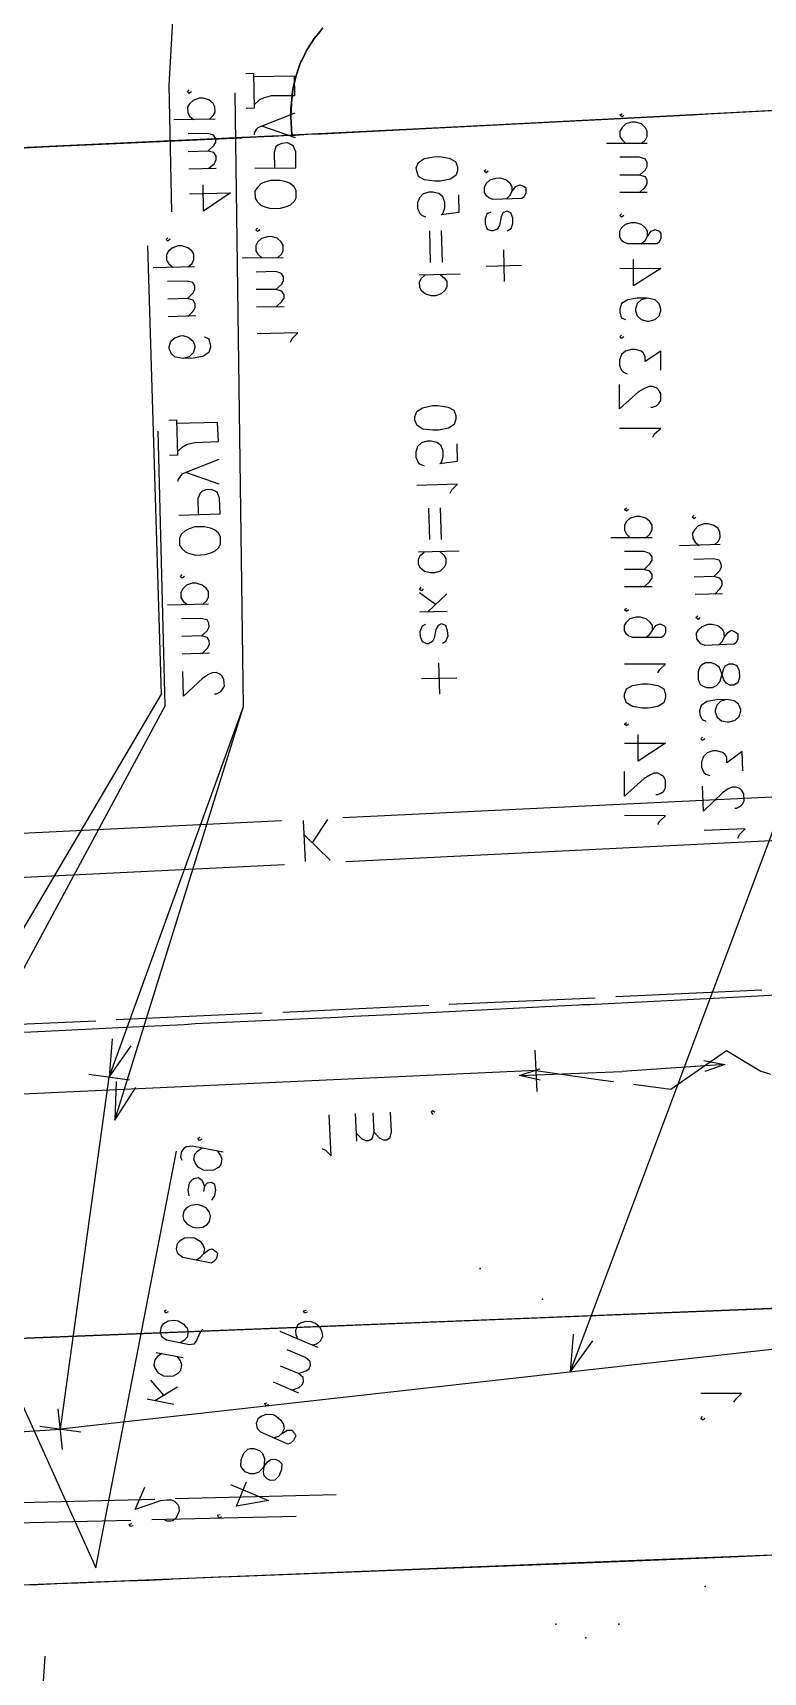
# Model space of a CAD drawing. Header units: metres. Extents: x 131 to 658, y 22 to 173.
# Drawn here: x 449.84 to 468.47, y 86.58 to 128.44 of the extents above; entities that cross this region are included whole.
import ezdxf

# ---------------------------------------------------------------- set-up
doc = ezdxf.new("R2010")
doc.units = ezdxf.units.M
for name, color, linetype in [('ELECTR_CABLE', 7, 'Continuous'), ('ELECTR_CABLE_COMM', 7, 'Continuous'), ('GAS', 7, 'Continuous'), ('GRASS', 7, 'Continuous'), ('OVERHEAD_POWER_LINE', 7, 'Continuous'), ('ROAD', 7, 'Continuous'), ('SEWER', 7, 'Continuous'), ('SIDEWALK_PATH', 7, 'Continuous'), ('TREE', 7, 'Continuous'), ('WATER_PIPELINE', 7, 'Continuous')]:
    doc.layers.add(name, color=color, linetype=linetype)

msp = doc.modelspace()

# ---------------------------------------------------------------- linework, layer by layer
at = {"layer": 'ELECTR_CABLE'}
for points in [[(453.858, 132.414), (453.658, 133.379), (453.658, 133.379), (453.303, 127.099), (453.303, 127.099), (453.369, 123.869)], [(453.88, 126.932), (453.824, 126.888), (453.824, 126.888), (453.78, 126.932), (453.78, 126.932), (453.824, 126.977)], [(454.335, 126.222), (454.435, 126.322), (454.435, 126.322), (454.49, 126.411), (454.49, 126.411), (454.479, 126.544), (454.479, 126.544), (454.435, 126.633), (454.435, 126.633), (454.324, 126.721), (454.324, 126.721), (454.179, 126.766), (454.179, 126.766), (454.08, 126.766), (454.08, 126.766), (453.924, 126.71), (453.924, 126.71), (453.835, 126.621), (453.835, 126.621), (453.78, 126.533), (453.78, 126.533), (453.791, 126.4), (453.791, 126.4), (453.835, 126.311), (453.835, 126.311), (453.935, 126.222)], [(454.49, 126.233), (453.436, 126.211)], [(454.301, 125.412), (454.457, 125.556), (454.457, 125.556), (454.501, 125.645), (454.501, 125.645), (454.501, 125.734), (454.501, 125.734), (454.446, 125.823), (454.446, 125.823), (454.301, 125.867), (454.301, 125.867), (453.802, 125.856)], [(454.313, 124.968), (454.468, 125.101), (454.468, 125.101), (454.512, 125.201), (454.512, 125.201), (454.512, 125.29), (454.512, 125.29), (454.457, 125.379), (454.457, 125.379), (454.301, 125.412), (454.301, 125.412), (453.802, 125.401)], [(454.512, 124.968), (453.813, 124.957)], [(453.835, 124.324), (454.879, 124.347), (454.879, 124.347), (454.191, 123.881), (454.191, 123.881), (454.179, 124.557)], [(453.336, 123.17), (453.281, 123.115), (453.281, 123.115), (453.236, 123.159), (453.236, 123.159), (453.281, 123.204)], [(440.919, 91.323), (440.664, 90.379), (440.664, 90.379), (453.114, 111.552), (453.114, 111.552), (452.77, 122.993)], [(453.802, 122.46), (453.902, 122.549), (453.902, 122.549), (453.946, 122.649), (453.946, 122.649), (453.946, 122.782), (453.946, 122.782), (453.891, 122.871), (453.891, 122.871), (453.791, 122.948), (453.791, 122.948), (453.636, 122.993), (453.636, 122.993), (453.536, 122.993), (453.536, 122.993), (453.392, 122.937), (453.392, 122.937), (453.292, 122.849), (453.292, 122.849), (453.247, 122.76), (453.247, 122.76), (453.247, 122.627), (453.247, 122.627), (453.303, 122.538), (453.303, 122.538), (453.403, 122.449)], [(453.957, 122.46), (452.903, 122.438)], [(453.78, 121.65), (453.924, 121.794), (453.924, 121.794), (453.969, 121.883), (453.969, 121.883), (453.969, 121.972), (453.969, 121.972), (453.913, 122.061), (453.913, 122.061), (453.769, 122.094), (453.769, 122.094), (453.269, 122.083)], [(453.791, 121.195), (453.935, 121.339), (453.935, 121.339), (453.98, 121.428), (453.98, 121.428), (453.98, 121.517), (453.98, 121.517), (453.924, 121.606), (453.924, 121.606), (453.78, 121.65), (453.78, 121.65), (453.281, 121.639)], [(453.991, 121.206), (453.292, 121.184)], [(454.202, 120.674), (454.313, 120.629), (454.313, 120.629), (454.357, 120.496), (454.357, 120.496), (454.368, 120.407), (454.368, 120.407), (454.324, 120.274), (454.324, 120.274), (454.168, 120.174), (454.168, 120.174), (453.924, 120.13), (453.924, 120.13), (453.669, 120.119), (453.669, 120.119), (453.469, 120.152), (453.469, 120.152), (453.369, 120.241), (453.369, 120.241), (453.314, 120.374), (453.314, 120.374), (453.314, 120.418), (453.314, 120.418), (453.358, 120.563), (453.358, 120.563), (453.458, 120.651), (453.458, 120.651), (453.602, 120.696), (453.602, 120.696), (453.658, 120.707), (453.658, 120.707), (453.802, 120.663), (453.802, 120.663), (453.913, 120.574), (453.913, 120.574), (453.969, 120.441), (453.969, 120.441), (453.969, 120.396), (453.969, 120.396), (453.924, 120.263), (453.924, 120.263), (453.824, 120.163), (453.824, 120.163), (453.669, 120.119)], [(462.702, 101.41), (462.646, 102.464)], [(465.154, 101.598), (466.108, 101.465), (466.108, 101.465), (466.586, 101.798), (466.586, 101.798), (467.529, 102.453), (467.529, 102.453), (468.405, 101.931), (468.405, 101.931), (468.55, 101.887), (468.55, 101.887), (468.65, 101.853)], [(462.668, 101.942), (443.671, 101.066)], [(462.668, 101.942), (464.377, 101.698), (464.377, 101.698), (464.644, 101.665)], [(458.085, 100.344), (458.23, 100.2), (458.23, 100.2), (458.318, 100.156), (458.318, 100.156), (458.407, 100.156), (458.407, 100.156), (458.496, 100.211), (458.496, 100.211), (458.54, 100.367), (458.54, 100.367), (458.518, 100.866)], [(458.54, 100.367), (458.674, 100.222), (458.674, 100.222), (458.773, 100.178), (458.773, 100.178), (458.862, 100.178), (458.862, 100.178), (458.951, 100.233), (458.951, 100.233), (458.984, 100.378), (458.984, 100.378), (458.962, 100.877)], [(460.05, 100.821), (460.005, 100.877), (460.005, 100.877), (460.038, 100.921), (460.038, 100.921), (460.094, 100.877)], [(457.209, 99.956), (457.298, 99.912), (457.298, 99.912), (457.442, 99.767), (457.442, 99.767), (457.397, 100.81)], [(458.097, 100.145), (458.063, 100.844)], [(454.146, 100.189), (454.091, 100.156), (454.091, 100.156), (454.046, 100.211), (454.046, 100.211), (454.102, 100.244)], [(448.831, 95.661), (448.209, 96.405), (448.209, 96.405), (451.439, 89.248), (451.439, 89.248), (453.502, 99.889)], [(454.69, 99.856), (453.902, 100.011), (453.902, 100.011), (453.747, 100), (453.747, 100), (453.691, 99.956), (453.691, 99.956), (453.625, 99.878), (453.625, 99.878), (453.602, 99.745), (453.602, 99.745), (453.636, 99.656)], [(454.546, 99.889), (454.579, 99.834), (454.579, 99.834), (454.623, 99.778), (454.623, 99.778), (454.657, 99.679), (454.657, 99.679), (454.634, 99.545), (454.634, 99.545), (454.568, 99.468), (454.568, 99.468), (454.446, 99.401), (454.446, 99.401), (454.29, 99.39), (454.29, 99.39), (454.191, 99.401), (454.191, 99.401), (454.057, 99.479), (454.057, 99.479), (453.98, 99.59), (453.98, 99.59), (453.946, 99.679), (453.946, 99.679), (453.969, 99.812), (453.969, 99.812), (454.035, 99.889), (454.035, 99.889), (454.146, 99.967)], [(454.213, 98.991), (454.179, 99.09), (454.179, 99.09), (454.146, 99.146), (454.146, 99.146), (454.057, 99.201), (454.057, 99.201), (453.946, 99.179), (453.946, 99.179), (453.891, 99.146), (453.891, 99.146), (453.824, 99.068), (453.824, 99.068), (453.791, 98.891), (453.791, 98.891), (453.813, 98.746)], [(454.401, 98.635), (454.479, 98.757), (454.479, 98.757), (454.501, 98.891), (454.501, 98.891), (454.479, 99.035), (454.479, 99.035), (454.39, 99.09), (454.39, 99.09), (454.279, 99.068), (454.279, 99.068), (454.213, 98.991), (454.213, 98.991), (454.191, 98.857)], [(454.346, 98.092), (454.368, 98.225), (454.368, 98.225), (454.346, 98.325), (454.346, 98.325), (454.257, 98.436), (454.257, 98.436), (454.124, 98.502), (454.124, 98.502), (454.024, 98.524), (454.024, 98.524), (453.869, 98.502), (453.869, 98.502), (453.758, 98.436), (453.758, 98.436), (453.691, 98.358), (453.691, 98.358), (453.658, 98.225), (453.658, 98.225), (453.691, 98.125), (453.691, 98.125), (453.769, 98.025), (453.769, 98.025), (453.913, 97.947), (453.913, 97.947), (454.013, 97.925), (454.013, 97.925), (454.168, 97.947), (454.168, 97.947), (454.279, 98.014), (454.279, 98.014), (454.346, 98.092)], [(454.002, 97.104), (454.113, 97.182), (454.113, 97.182), (454.179, 97.259), (454.179, 97.259), (454.313, 97.37), (454.313, 97.37), (454.412, 97.393), (454.412, 97.393), (454.501, 97.326), (454.501, 97.326), (454.546, 97.282), (454.546, 97.282), (454.523, 97.148), (454.523, 97.148), (454.457, 97.071), (454.457, 97.071), (454.39, 97.026), (454.39, 97.026), (453.658, 97.171), (453.658, 97.171), (453.569, 97.237), (453.569, 97.237), (453.525, 97.293), (453.525, 97.293), (453.502, 97.393), (453.502, 97.393), (453.525, 97.526), (453.525, 97.526), (453.591, 97.603), (453.591, 97.603), (453.702, 97.67), (453.702, 97.67), (453.858, 97.681), (453.858, 97.681), (453.957, 97.67), (453.957, 97.67), (454.102, 97.592), (454.102, 97.592), (454.179, 97.481), (454.179, 97.481), (454.213, 97.393), (454.213, 97.393), (454.179, 97.259)], [(454.168, 95.34), (454.102, 95.262), (454.102, 95.262), (454.013, 95.051), (454.013, 95.051), (453.946, 94.962), (453.946, 94.962), (453.835, 94.94), (453.835, 94.94), (453.247, 95.062), (453.247, 95.062), (453.159, 95.118), (453.159, 95.118), (453.114, 95.173), (453.114, 95.173), (453.092, 95.273), (453.092, 95.273), (453.114, 95.406), (453.114, 95.406), (453.181, 95.484), (453.181, 95.484), (453.292, 95.551), (453.292, 95.551), (453.447, 95.573), (453.447, 95.573), (453.547, 95.551), (453.547, 95.551), (453.691, 95.473), (453.691, 95.473), (453.724, 95.417), (453.724, 95.417), (453.769, 95.373), (453.769, 95.373), (453.802, 95.273), (453.802, 95.273), (453.769, 95.14), (453.769, 95.14), (453.702, 95.062), (453.702, 95.062), (453.591, 94.996)], [(453.292, 95.784), (453.225, 95.75), (453.225, 95.75), (453.192, 95.806), (453.192, 95.806), (453.247, 95.839)], [(456.965, 94.929), (457.098, 94.974), (457.098, 94.974), (457.176, 95.04), (457.176, 95.04), (457.231, 95.162), (457.231, 95.162), (457.22, 95.262), (457.22, 95.262), (457.164, 95.384), (457.164, 95.384), (457.042, 95.484), (457.042, 95.484), (456.943, 95.528), (456.943, 95.528), (456.787, 95.539), (456.787, 95.539), (456.665, 95.495), (456.665, 95.495), (456.587, 95.44), (456.587, 95.44), (456.532, 95.306), (456.532, 95.306), (456.543, 95.207), (456.543, 95.207), (456.598, 95.084)], [(456.832, 95.772), (456.765, 95.75), (456.765, 95.75), (456.743, 95.806), (456.743, 95.806), (456.809, 95.828)], [(457.109, 94.874), (456.144, 95.284)], [(453.125, 94.718), (453.014, 94.641), (453.014, 94.641), (452.948, 94.563), (452.948, 94.563), (452.925, 94.43), (452.925, 94.43), (452.959, 94.341), (452.959, 94.341), (452.992, 94.286), (452.992, 94.286), (453.036, 94.23), (453.036, 94.23), (453.17, 94.152), (453.17, 94.152), (453.269, 94.141), (453.269, 94.141), (453.425, 94.152), (453.425, 94.152), (453.547, 94.219), (453.547, 94.219), (453.613, 94.297), (453.613, 94.297), (453.636, 94.43), (453.636, 94.43), (453.602, 94.53), (453.602, 94.53), (453.525, 94.641)], [(453.669, 94.607), (452.981, 94.74)], [(456.61, 94.208), (456.798, 94.274), (456.798, 94.274), (456.887, 94.33), (456.887, 94.33), (456.92, 94.419), (456.92, 94.419), (456.909, 94.519), (456.909, 94.519), (456.787, 94.618), (456.787, 94.618), (456.321, 94.818)], [(456.432, 93.786), (456.632, 93.853), (456.632, 93.853), (456.709, 93.919), (456.709, 93.919), (456.743, 94.008), (456.743, 94.008), (456.732, 94.108), (456.732, 94.108), (456.61, 94.208), (456.61, 94.208), (456.155, 94.396)], [(453.181, 93.653), (452.848, 94.041)], [(453.525, 93.864), (452.948, 93.509)], [(456.621, 93.708), (455.977, 93.986)], [(453.436, 93.42), (452.748, 93.553)], [(455.844, 93.409), (455.777, 93.387), (455.777, 93.387), (455.755, 93.442), (455.755, 93.442), (455.811, 93.464)], [(467.717, 93.475), (467.773, 93.564), (467.773, 93.564), (467.917, 93.697), (467.917, 93.697), (466.874, 93.697)], [(455.977, 92.565), (456.11, 92.61), (456.11, 92.61), (456.188, 92.676), (456.188, 92.676), (456.332, 92.765), (456.332, 92.765), (456.443, 92.765), (456.443, 92.765), (456.51, 92.688), (456.51, 92.688), (456.543, 92.621), (456.543, 92.621), (456.488, 92.499), (456.488, 92.499), (456.41, 92.432), (456.41, 92.432), (456.343, 92.41), (456.343, 92.41), (455.655, 92.71), (455.655, 92.71), (455.578, 92.787), (455.578, 92.787), (455.555, 92.843), (455.555, 92.843), (455.544, 92.943), (455.544, 92.943), (455.589, 93.076), (455.589, 93.076), (455.677, 93.131), (455.677, 93.131), (455.8, 93.176), (455.8, 93.176), (455.955, 93.165), (455.955, 93.165), (456.044, 93.12), (456.044, 93.12), (456.166, 93.02), (456.166, 93.02), (456.232, 92.909), (456.232, 92.909), (456.243, 92.799), (456.243, 92.799), (456.188, 92.676)], [(466.974, 93.065), (466.93, 93.02), (466.93, 93.02), (466.874, 93.065), (466.874, 93.065), (466.918, 93.109)], [(456.11, 91.589), (456.01, 91.489), (456.01, 91.489), (455.899, 91.478), (455.899, 91.478), (455.811, 91.522), (455.811, 91.522), (455.733, 91.6), (455.733, 91.6), (455.722, 91.7), (455.722, 91.7), (455.744, 91.889), (455.744, 91.889), (455.755, 92.033), (455.755, 92.033), (455.7, 92.155), (455.7, 92.155), (455.622, 92.233), (455.622, 92.233), (455.478, 92.288), (455.478, 92.288), (455.378, 92.288), (455.378, 92.288), (455.311, 92.266), (455.311, 92.266), (455.211, 92.166), (455.211, 92.166), (455.145, 92), (455.145, 92), (455.134, 91.855), (455.134, 91.855), (455.167, 91.789), (455.167, 91.789), (455.234, 91.711), (455.234, 91.711), (455.378, 91.656), (455.378, 91.656), (455.489, 91.656), (455.489, 91.656), (455.611, 91.7), (455.611, 91.7), (455.711, 91.8), (455.711, 91.8), (455.822, 91.955), (455.822, 91.955), (455.91, 92.011), (455.91, 92.011), (456.021, 92.022), (456.021, 92.022), (456.11, 91.977), (456.11, 91.977), (456.188, 91.9), (456.188, 91.9), (456.177, 91.755), (456.177, 91.755), (456.11, 91.589)], [(453.203, 90.468), (453.258, 90.446), (453.258, 90.446), (453.358, 90.446), (453.358, 90.446), (453.425, 90.468), (453.425, 90.468), (453.502, 90.535), (453.502, 90.535), (453.58, 90.701), (453.58, 90.701), (453.569, 90.801), (453.569, 90.801), (453.536, 90.868), (453.536, 90.868), (453.458, 90.945), (453.458, 90.945), (453.369, 90.979), (453.369, 90.979), (453.258, 90.979), (453.258, 90.979), (453.092, 90.956), (453.092, 90.956), (452.448, 90.735), (452.448, 90.735), (452.692, 91.312)], [(454.879, 91.378), (455.844, 90.968), (455.844, 90.968), (455.034, 90.823), (455.034, 90.823), (455.289, 91.445)], [(448.853, 90.901), (452.948, 91.001)], [(453.469, 91.023), (457.575, 91.123)], [(448.653, 90.379), (452.337, 90.468)], [(452.87, 90.479), (456.554, 90.568)], [(454.645, 90.546), (454.579, 90.524), (454.579, 90.524), (454.546, 90.59), (454.546, 90.59), (454.612, 90.612)], [(452.393, 90.324), (452.326, 90.302), (452.326, 90.302), (452.293, 90.357), (452.293, 90.357), (452.36, 90.379)]]:
    msp.add_lwpolyline(points, dxfattribs=at)
at = {"layer": 'ELECTR_CABLE_COMM'}
for points in [[(455.267, 127.398), (455.467, 127.409), (455.467, 127.409), (455.478, 126.511), (455.478, 126.511), (455.278, 126.499)], [(455.478, 126.599), (455.622, 126.732), (455.622, 126.732), (455.722, 126.777), (455.722, 126.777), (455.922, 126.832), (455.922, 126.832), (456.521, 126.832), (456.521, 126.832), (456.51, 127.332), (456.51, 127.332), (455.467, 127.309)], [(451.86, 102.752), (451.783, 101.776), (451.783, 101.776), (455.211, 111.241), (455.211, 111.241), (455.001, 126.899)], [(451.96, 101.665), (451.927, 100.677), (451.927, 100.677), (455.211, 111.241), (455.211, 111.241), (455.001, 126.899)], [(456.521, 126.388), (455.677, 126.056), (455.677, 126.056), (455.578, 126.011), (455.578, 126.011), (455.533, 125.967), (455.533, 125.967), (455.478, 125.878), (455.478, 125.878), (455.478, 125.834)], [(456.532, 125.756), (455.677, 126.056)], [(455.5, 124.979), (456.543, 124.99), (456.543, 124.99), (456.543, 125.401), (456.543, 125.401), (456.488, 125.534), (456.488, 125.534), (456.432, 125.578), (456.432, 125.578), (456.332, 125.623), (456.332, 125.623), (456.188, 125.612), (456.188, 125.612), (456.088, 125.567), (456.088, 125.567), (456.033, 125.523), (456.033, 125.523), (455.988, 125.39), (455.988, 125.39), (455.999, 124.99)], [(456.554, 124.225), (456.554, 124.413), (456.554, 124.413), (456.499, 124.502), (456.499, 124.502), (456.399, 124.591), (456.399, 124.591), (456.299, 124.635), (456.299, 124.635), (456.144, 124.668), (456.144, 124.668), (455.899, 124.668), (455.899, 124.668), (455.755, 124.624), (455.755, 124.624), (455.655, 124.58), (455.655, 124.58), (455.555, 124.48), (455.555, 124.48), (455.5, 124.391), (455.5, 124.391), (455.511, 124.213), (455.511, 124.213), (455.555, 124.125), (455.555, 124.125), (455.655, 124.036), (455.655, 124.036), (455.755, 123.992), (455.755, 123.992), (455.91, 123.947), (455.91, 123.947), (456.155, 123.958), (456.155, 123.958), (456.31, 124.003), (456.31, 124.003), (456.41, 124.047), (456.41, 124.047), (456.51, 124.136), (456.51, 124.136), (456.554, 124.225)], [(455.622, 123.403), (455.567, 123.359), (455.567, 123.359), (455.522, 123.403), (455.522, 123.403), (455.567, 123.448)], [(456.077, 122.693), (456.177, 122.782), (456.177, 122.782), (456.221, 122.871), (456.221, 122.871), (456.221, 123.015), (456.221, 123.015), (456.166, 123.104), (456.166, 123.104), (456.066, 123.193), (456.066, 123.193), (455.922, 123.237), (455.922, 123.237), (455.822, 123.226), (455.822, 123.226), (455.666, 123.181), (455.666, 123.181), (455.567, 123.093), (455.567, 123.093), (455.522, 123.004), (455.522, 123.004), (455.522, 122.871), (455.522, 122.871), (455.578, 122.782), (455.578, 122.782), (455.677, 122.693)], [(456.221, 122.693), (455.178, 122.682)], [(456.033, 121.883), (456.188, 122.016), (456.188, 122.016), (456.232, 122.116), (456.232, 122.116), (456.232, 122.205), (456.232, 122.205), (456.177, 122.294), (456.177, 122.294), (456.033, 122.338), (456.033, 122.338), (455.533, 122.327)], [(456.044, 121.439), (456.188, 121.572), (456.188, 121.572), (456.243, 121.661), (456.243, 121.661), (456.243, 121.75), (456.243, 121.75), (456.188, 121.839), (456.188, 121.839), (456.033, 121.883), (456.033, 121.883), (455.533, 121.883)], [(456.243, 121.439), (455.544, 121.428)], [(456.41, 120.54), (456.454, 120.629), (456.454, 120.629), (456.598, 120.773), (456.598, 120.773), (455.555, 120.751)], [(453.303, 118.543), (453.502, 118.554), (453.502, 118.554), (453.525, 117.655), (453.525, 117.655), (453.325, 117.644)], [(453.525, 117.744), (453.669, 117.877), (453.669, 117.877), (453.769, 117.933), (453.769, 117.933), (453.969, 117.977), (453.969, 117.977), (454.568, 117.999), (454.568, 117.999), (454.546, 118.488), (454.546, 118.488), (453.502, 118.465)], [(443.216, 93.253), (443.005, 92.299), (443.005, 92.299), (453.214, 111.252), (453.214, 111.252), (453.036, 118.266)], [(454.579, 117.544), (453.736, 117.211), (453.736, 117.211), (453.636, 117.167), (453.636, 117.167), (453.591, 117.112), (453.591, 117.112), (453.536, 117.023), (453.536, 117.023), (453.536, 116.978)], [(454.59, 116.912), (453.736, 117.211)], [(453.558, 116.124), (454.612, 116.157), (454.612, 116.157), (454.601, 116.557), (454.601, 116.557), (454.546, 116.69), (454.546, 116.69), (454.49, 116.734), (454.49, 116.734), (454.39, 116.779), (454.39, 116.779), (454.246, 116.768), (454.246, 116.768), (454.146, 116.723), (454.146, 116.723), (454.102, 116.679), (454.102, 116.679), (454.046, 116.546), (454.046, 116.546), (454.057, 116.135)], [(463.623, 95.218), (463.545, 94.241), (463.545, 94.241), (469.116, 109.122), (469.116, 109.122), (469.138, 117.112)], [(454.623, 115.392), (454.623, 115.569), (454.623, 115.569), (454.568, 115.658), (454.568, 115.658), (454.468, 115.747), (454.468, 115.747), (454.368, 115.791), (454.368, 115.791), (454.213, 115.824), (454.213, 115.824), (453.969, 115.824), (453.969, 115.824), (453.824, 115.769), (453.824, 115.769), (453.724, 115.724), (453.724, 115.724), (453.625, 115.636), (453.625, 115.636), (453.58, 115.547), (453.58, 115.547), (453.58, 115.358), (453.58, 115.358), (453.636, 115.269), (453.636, 115.269), (453.736, 115.181), (453.736, 115.181), (453.835, 115.147), (453.835, 115.147), (453.991, 115.103), (453.991, 115.103), (454.235, 115.114), (454.235, 115.114), (454.379, 115.159), (454.379, 115.159), (454.479, 115.203), (454.479, 115.203), (454.579, 115.292), (454.579, 115.292), (454.623, 115.392)], [(453.702, 114.559), (453.647, 114.515), (453.647, 114.515), (453.602, 114.548), (453.602, 114.548), (453.647, 114.604)], [(454.168, 113.849), (454.268, 113.938), (454.268, 113.938), (454.313, 114.027), (454.313, 114.027), (454.313, 114.171), (454.313, 114.171), (454.257, 114.26), (454.257, 114.26), (454.157, 114.337), (454.157, 114.337), (454.002, 114.382), (454.002, 114.382), (453.902, 114.382), (453.902, 114.382), (453.758, 114.337), (453.758, 114.337), (453.658, 114.237), (453.658, 114.237), (453.613, 114.149), (453.613, 114.149), (453.613, 114.016), (453.613, 114.016), (453.669, 113.927), (453.669, 113.927), (453.769, 113.838)], [(454.313, 113.849), (453.269, 113.827)], [(454.135, 113.039), (454.279, 113.172), (454.279, 113.172), (454.335, 113.272), (454.335, 113.272), (454.324, 113.361), (454.324, 113.361), (454.279, 113.45), (454.279, 113.45), (454.124, 113.483), (454.124, 113.483), (453.625, 113.472)], [(454.146, 112.584), (454.29, 112.728), (454.29, 112.728), (454.346, 112.817), (454.346, 112.817), (454.335, 112.906), (454.335, 112.906), (454.29, 112.995), (454.29, 112.995), (454.135, 113.039), (454.135, 113.039), (453.636, 113.028)], [(454.346, 112.595), (453.647, 112.573)], [(454.468, 111.563), (454.523, 111.563), (454.523, 111.563), (454.623, 111.608), (454.623, 111.608), (454.668, 111.663), (454.668, 111.663), (454.723, 111.752), (454.723, 111.752), (454.712, 111.929), (454.712, 111.929), (454.657, 112.018), (454.657, 112.018), (454.612, 112.063), (454.612, 112.063), (454.512, 112.107), (454.512, 112.107), (454.412, 112.096), (454.412, 112.096), (454.313, 112.051), (454.313, 112.051), (454.168, 111.963), (454.168, 111.963), (453.68, 111.497), (453.68, 111.497), (453.658, 112.129)], [(464.178, 103.795), (460.46, 103.629)], [(468.428, 103.995), (464.71, 103.829)], [(455.689, 103.407), (451.96, 103.241)], [(459.939, 103.607), (456.21, 103.429)], [(451.439, 103.207), (447.721, 103.041)], [(451.783, 101.776), (452.348, 102.575)], [(450.54, 92.787), (451.783, 101.776)], [(451.261, 101.853), (452.304, 101.709)], [(451.927, 100.677), (452.459, 101.509)], [(476.961, 95.75), (450.54, 92.787)], [(463.545, 94.241), (464.122, 95.04)], [(450.595, 92.266), (450.484, 93.309)], [(436.058, 91.855), (450.54, 92.787)], [(450.018, 92.865), (451.061, 92.721)]]:
    msp.add_lwpolyline(points, dxfattribs=at)
at = {"layer": 'GAS'}
msp.add_lwpolyline([(450.14, 86.995), (450.074, 85.952)], dxfattribs=at)
at = {"layer": 'GRASS'}
for points in [[(471.169, 126.577), (466.663, 126.344), (462.047, 126.1), (461.559, 126.078), (460.726, 126.033), (456.443, 125.823), (456.421, 126.3), (456.421, 126.411), (456.421, 126.499), (456.432, 126.644), (456.454, 126.855), (456.465, 126.999), (456.521, 127.221), (456.554, 127.343), (456.665, 127.676), (456.732, 127.798), (456.82, 127.986), (456.909, 128.131), (457.009, 128.286), (457.12, 128.419), (457.231, 128.563)], [(449.43, 102.919), (450.14, 102.952), (450.662, 102.974), (452.382, 103.063), (453.702, 103.119), (453.98, 103.141), (457.619, 103.307), (458.019, 103.329), (458.973, 103.374), (463.234, 103.596), (463.756, 103.618), (463.845, 103.629), (464.044, 103.629), (464.178, 103.64), (467.862, 103.829), (471.734, 104.04)], [(470.114, 95.928), (463.845, 95.673), (449.241, 95.096)], [(445.746, 85.142), (445.613, 88.659), (447.155, 88.726), (447.156, 88.715), (448.864, 88.782), (449.153, 88.793), (449.519, 88.815), (449.952, 88.826), (450.451, 88.848), (450.995, 88.87), (451.572, 88.892), (452.182, 88.915), (452.792, 88.937), (453.325, 88.959), (453.403, 88.97), (454.002, 88.992), (454.568, 89.015), (454.901, 89.026), (464.766, 89.414), (467.24, 89.514), (467.828, 89.536), (468.561, 89.569)]]:
    msp.add_lwpolyline(points, dxfattribs=at)
at = {"layer": 'OVERHEAD_POWER_LINE'}
for points in [[(466.952, 102.198), (467.484, 102.098), (467.484, 102.098), (466.974, 101.92)], [(462.779, 101.698), (462.247, 101.82), (462.247, 101.82), (462.768, 101.987)], [(462.247, 101.82), (464.866, 101.92)], [(467.484, 102.098), (464.866, 101.92)]]:
    msp.add_lwpolyline(points, dxfattribs=at)
at = {"layer": 'ROAD'}
msp.add_lwpolyline([(449.474, 125.49), (450.084, 125.523), (455.154, 125.756), (455.155, 125.756), (455.156, 125.756), (455.158, 125.757), (455.188, 125.767), (455.189, 125.767), (455.19, 125.767), (455.377, 125.767), (455.378, 125.767), (455.544, 125.778), (455.733, 125.789), (455.966, 125.8), (456.232, 125.811), (456.531, 125.823), (456.532, 125.823), (456.853, 125.845), (456.854, 125.845), (457.12, 125.856), (457.186, 125.856), (457.187, 125.856), (466.663, 126.344), (467.051, 126.366), (476.905, 126.888)], dxfattribs=at)
at = {"layer": 'SEWER'}
for points in [[(460.627, 118.576), (460.582, 118.432), (460.582, 118.432), (460.438, 118.343), (460.438, 118.343), (460.194, 118.288), (460.194, 118.288), (460.038, 118.288), (460.038, 118.288), (459.783, 118.321), (459.783, 118.321), (459.639, 118.41), (459.639, 118.41), (459.584, 118.543), (459.584, 118.543), (459.584, 118.632), (459.584, 118.632), (459.628, 118.765), (459.628, 118.765), (459.772, 118.865), (459.772, 118.865), (460.027, 118.92), (460.027, 118.92), (460.172, 118.92), (460.172, 118.92), (460.427, 118.876), (460.427, 118.876), (460.571, 118.798), (460.571, 118.798), (460.627, 118.665), (460.627, 118.665), (460.627, 118.576)], [(460.649, 117.944), (460.66, 117.489), (460.66, 117.489), (460.216, 117.433), (460.216, 117.433), (460.26, 117.478), (460.26, 117.478), (460.305, 117.622), (460.305, 117.622), (460.305, 117.755), (460.305, 117.755), (460.249, 117.888), (460.249, 117.888), (460.149, 117.977), (460.149, 117.977), (459.994, 118.01), (459.994, 118.01), (459.894, 118.01), (459.894, 118.01), (459.75, 117.966), (459.75, 117.966), (459.65, 117.877), (459.65, 117.877), (459.606, 117.733), (459.606, 117.733), (459.606, 117.6), (459.606, 117.6), (459.661, 117.467), (459.661, 117.467), (459.717, 117.422), (459.717, 117.422), (459.817, 117.378)], [(460.482, 116.679), (460.527, 116.768), (460.527, 116.768), (460.671, 116.912), (460.671, 116.912), (459.628, 116.879)], [(459.961, 115.503), (459.939, 116.301)], [(460.26, 115.503), (460.238, 116.313)], [(460.715, 115.203), (459.672, 115.181)], [(460.216, 115.192), (460.316, 115.103), (460.316, 115.103), (460.371, 115.014), (460.371, 115.014), (460.371, 114.881), (460.371, 114.881), (460.327, 114.792), (460.327, 114.792), (460.227, 114.692), (460.227, 114.692), (460.083, 114.648), (460.083, 114.648), (459.983, 114.648), (459.983, 114.648), (459.828, 114.681), (459.828, 114.681), (459.728, 114.77), (459.728, 114.77), (459.672, 114.859), (459.672, 114.859), (459.672, 114.992), (459.672, 114.992), (459.717, 115.092), (459.717, 115.092), (459.817, 115.181)], [(459.794, 114.237), (459.75, 114.193), (459.75, 114.193), (459.695, 114.226), (459.695, 114.226), (459.739, 114.282)], [(460.105, 113.838), (459.695, 114.138)], [(460.394, 114.115), (459.905, 113.649)], [(460.405, 113.66), (459.706, 113.649)], [(460.283, 112.85), (460.371, 112.906), (460.371, 112.906), (460.427, 113.039), (460.427, 113.039), (460.416, 113.172), (460.416, 113.172), (460.371, 113.305), (460.371, 113.305), (460.26, 113.35), (460.26, 113.35), (460.172, 113.305), (460.172, 113.305), (460.116, 113.205), (460.116, 113.205), (460.072, 112.984), (460.072, 112.984), (460.027, 112.895), (460.027, 112.895), (459.928, 112.839), (459.928, 112.839), (459.883, 112.839), (459.883, 112.839), (459.772, 112.884), (459.772, 112.884), (459.728, 113.017), (459.728, 113.017), (459.717, 113.15), (459.717, 113.15), (459.772, 113.294), (459.772, 113.294), (459.861, 113.339)], [(460.216, 111.552), (460.194, 112.351)], [(460.649, 111.963), (459.75, 111.94)], [(457.741, 108.401), (470.991, 109.044)], [(442.927, 107.679), (456.177, 108.323)], [(456.787, 107.28), (456.743, 108.323)], [(456.965, 107.746), (457.364, 108.356)], [(456.754, 107.957), (457.42, 107.313)], [(457.819, 107.28), (471.091, 107.935)], [(442.983, 106.559), (456.255, 107.202)]]:
    msp.add_lwpolyline(points, dxfattribs=at)
at = {"layer": 'SIDEWALK_PATH'}
for points in [[(457.231, 128.563), (457.12, 128.419), (457.009, 128.286), (456.82, 127.986), (456.732, 127.798), (456.669, 127.683), (456.659, 127.656), (456.554, 127.343), (456.465, 126.999), (456.432, 126.644), (456.421, 126.3), (456.443, 125.823), (456.232, 125.811), (456.099, 125.8), (455.999, 125.8), (455.944, 125.8), (455.933, 125.8), (450.784, 125.556), (446.955, 125.379), (437.468, 124.968), (433.295, 124.813), (427.98, 124.602), (418.481, 124.269)], [(449.241, 95.097), (472.101, 96.005)], [(472.345, 89.714), (464.388, 89.403), (447.211, 88.715)]]:
    msp.add_lwpolyline(points, dxfattribs=at)
at = {"layer": 'TREE'}
for p in [(461.246, 96.891), (462.833, 96.105), (466.983, 88.769), (463.176, 87.812), (464.785, 87.812), (463.942, 87.459)]:
    msp.add_point(p, dxfattribs=at)
at = {"layer": 'WATER_PIPELINE'}
for points in [[(464.91, 126.333), (464.866, 126.289), (464.866, 126.289), (464.81, 126.333), (464.81, 126.333), (464.866, 126.377)], [(465.365, 125.612), (465.465, 125.7), (465.465, 125.7), (465.509, 125.789), (465.509, 125.789), (465.509, 125.922), (465.509, 125.922), (465.465, 126.011), (465.465, 126.011), (465.365, 126.111), (465.365, 126.111), (465.21, 126.155), (465.21, 126.155), (465.11, 126.155), (465.11, 126.155), (464.965, 126.111), (464.965, 126.111), (464.866, 126.022), (464.866, 126.022), (464.81, 125.922), (464.81, 125.922), (464.81, 125.789), (464.81, 125.789), (464.866, 125.7), (464.866, 125.7), (464.965, 125.612)], [(465.509, 125.612), (464.466, 125.612)], [(460.671, 124.924), (460.627, 124.791), (460.627, 124.791), (460.482, 124.702), (460.482, 124.702), (460.227, 124.646), (460.227, 124.646), (460.083, 124.646), (460.083, 124.646), (459.828, 124.68), (459.828, 124.68), (459.672, 124.768), (459.672, 124.768), (459.628, 124.901), (459.628, 124.901), (459.617, 124.99), (459.617, 124.99), (459.672, 125.123), (459.672, 125.123), (459.817, 125.223), (459.817, 125.223), (460.061, 125.268), (460.061, 125.268), (460.216, 125.279), (460.216, 125.279), (460.46, 125.234), (460.46, 125.234), (460.616, 125.146), (460.616, 125.146), (460.671, 125.012), (460.671, 125.012), (460.671, 124.924)], [(465.309, 124.802), (465.465, 124.935), (465.465, 124.935), (465.509, 125.024), (465.509, 125.024), (465.509, 125.112), (465.509, 125.112), (465.465, 125.212), (465.465, 125.212), (465.309, 125.257), (465.309, 125.257), (464.81, 125.257)], [(461.448, 124.901), (461.403, 124.857), (461.403, 124.857), (461.348, 124.901), (461.348, 124.901), (461.392, 124.946)], [(461.914, 124.191), (462.014, 124.291), (462.014, 124.291), (462.058, 124.38), (462.058, 124.38), (462.158, 124.513), (462.158, 124.513), (462.258, 124.557), (462.258, 124.557), (462.358, 124.524), (462.358, 124.524), (462.413, 124.48), (462.413, 124.48), (462.413, 124.347), (462.413, 124.347), (462.369, 124.247), (462.369, 124.247), (462.313, 124.202), (462.313, 124.202), (461.57, 124.18), (461.57, 124.18), (461.47, 124.225), (461.47, 124.225), (461.414, 124.269), (461.414, 124.269), (461.359, 124.358), (461.359, 124.358), (461.359, 124.491), (461.359, 124.491), (461.403, 124.591), (461.403, 124.591), (461.503, 124.68), (461.503, 124.68), (461.648, 124.724), (461.648, 124.724), (461.747, 124.735), (461.747, 124.735), (461.903, 124.691), (461.903, 124.691), (462.003, 124.602), (462.003, 124.602), (462.058, 124.513), (462.058, 124.513), (462.058, 124.38)], [(465.309, 124.358), (465.454, 124.491), (465.454, 124.491), (465.509, 124.58), (465.509, 124.58), (465.509, 124.668), (465.509, 124.668), (465.465, 124.757), (465.465, 124.757), (465.309, 124.802), (465.309, 124.802), (464.81, 124.802)], [(460.693, 124.302), (460.704, 123.847), (460.704, 123.847), (460.249, 123.792), (460.249, 123.792), (460.305, 123.836), (460.305, 123.836), (460.349, 123.969), (460.349, 123.969), (460.349, 124.114), (460.349, 124.114), (460.294, 124.247), (460.294, 124.247), (460.194, 124.336), (460.194, 124.336), (460.038, 124.369), (460.038, 124.369), (459.939, 124.369), (459.939, 124.369), (459.794, 124.324), (459.794, 124.324), (459.695, 124.225), (459.695, 124.225), (459.65, 124.091), (459.65, 124.091), (459.65, 123.958), (459.65, 123.958), (459.706, 123.825), (459.706, 123.825), (459.75, 123.781), (459.75, 123.781), (459.85, 123.736)], [(465.509, 124.358), (464.81, 124.358)], [(461.936, 123.381), (462.036, 123.437), (462.036, 123.437), (462.08, 123.57), (462.08, 123.57), (462.08, 123.703), (462.08, 123.703), (462.025, 123.836), (462.025, 123.836), (461.925, 123.881), (461.925, 123.881), (461.825, 123.836), (461.825, 123.836), (461.781, 123.736), (461.781, 123.736), (461.736, 123.514), (461.736, 123.514), (461.681, 123.426), (461.681, 123.426), (461.581, 123.381), (461.581, 123.381), (461.537, 123.381), (461.537, 123.381), (461.437, 123.415), (461.437, 123.415), (461.381, 123.548), (461.381, 123.548), (461.381, 123.692), (461.381, 123.692), (461.426, 123.825), (461.426, 123.825), (461.525, 123.869)], [(464.91, 123.77), (464.854, 123.725), (464.854, 123.725), (464.81, 123.77), (464.81, 123.77), (464.854, 123.814)], [(465.354, 123.048), (465.454, 123.137), (465.454, 123.137), (465.509, 123.226), (465.509, 123.226), (465.609, 123.37), (465.609, 123.37), (465.709, 123.415), (465.709, 123.415), (465.809, 123.37), (465.809, 123.37), (465.853, 123.315), (465.853, 123.315), (465.853, 123.181), (465.853, 123.181), (465.809, 123.093), (465.809, 123.093), (465.753, 123.048), (465.753, 123.048), (465.01, 123.048), (465.01, 123.048), (464.91, 123.093), (464.91, 123.093), (464.854, 123.137), (464.854, 123.137), (464.81, 123.226), (464.81, 123.226), (464.81, 123.37), (464.81, 123.37), (464.854, 123.459), (464.854, 123.459), (464.954, 123.548), (464.954, 123.548), (465.11, 123.592), (465.11, 123.592), (465.21, 123.592), (465.21, 123.592), (465.354, 123.548), (465.354, 123.548), (465.454, 123.459), (465.454, 123.459), (465.509, 123.37), (465.509, 123.37), (465.509, 123.226)], [(459.983, 122.571), (459.961, 123.381)], [(460.283, 122.582), (460.26, 123.392)], [(461.869, 122.083), (461.847, 122.893)], [(464.81, 122.427), (465.853, 122.416), (465.853, 122.416), (465.154, 121.972), (465.154, 121.972), (465.154, 122.649)], [(460.738, 122.272), (459.695, 122.249)], [(460.238, 122.26), (460.338, 122.172), (460.338, 122.172), (460.394, 122.083), (460.394, 122.083), (460.394, 121.95), (460.394, 121.95), (460.349, 121.861), (460.349, 121.861), (460.249, 121.772), (460.249, 121.772), (460.105, 121.717), (460.105, 121.717), (460.005, 121.717), (460.005, 121.717), (459.85, 121.761), (459.85, 121.761), (459.75, 121.85), (459.75, 121.85), (459.706, 121.939), (459.706, 121.939), (459.695, 122.072), (459.695, 122.072), (459.739, 122.161), (459.739, 122.161), (459.839, 122.249)], [(462.302, 122.493), (461.403, 122.471)], [(465.509, 121.661), (465.354, 121.617), (465.354, 121.617), (465.254, 121.528), (465.254, 121.528), (465.21, 121.384), (465.21, 121.384), (465.21, 121.339), (465.21, 121.339), (465.254, 121.206), (465.254, 121.206), (465.354, 121.117), (465.354, 121.117), (465.509, 121.073), (465.509, 121.073), (465.554, 121.073), (465.554, 121.073), (465.709, 121.117), (465.709, 121.117), (465.809, 121.206), (465.809, 121.206), (465.853, 121.339), (465.853, 121.339), (465.853, 121.384), (465.853, 121.384), (465.809, 121.517), (465.809, 121.517), (465.709, 121.617), (465.709, 121.617), (465.509, 121.661), (465.509, 121.661), (465.254, 121.661), (465.254, 121.661), (465.01, 121.617), (465.01, 121.617), (464.854, 121.528), (464.854, 121.528), (464.81, 121.384), (464.81, 121.384), (464.81, 121.295), (464.81, 121.295), (464.854, 121.162), (464.854, 121.162), (464.954, 121.117)], [(464.91, 120.674), (464.854, 120.629), (464.854, 120.629), (464.81, 120.674), (464.81, 120.674), (464.854, 120.718)], [(465.853, 119.819), (465.853, 120.307), (465.853, 120.307), (465.454, 120.041), (465.454, 120.041), (465.454, 120.174), (465.454, 120.174), (465.409, 120.263), (465.409, 120.263), (465.354, 120.307), (465.354, 120.307), (465.21, 120.352), (465.21, 120.352), (465.11, 120.352), (465.11, 120.352), (464.954, 120.307), (464.954, 120.307), (464.854, 120.219), (464.854, 120.219), (464.799, 120.085), (464.799, 120.085), (464.799, 119.952), (464.799, 119.952), (464.854, 119.819), (464.854, 119.819), (464.899, 119.775), (464.899, 119.775), (464.999, 119.73)], [(465.598, 118.876), (465.653, 118.876), (465.653, 118.876), (465.753, 118.92), (465.753, 118.92), (465.798, 118.965), (465.798, 118.965), (465.853, 119.053), (465.853, 119.053), (465.853, 119.231), (465.853, 119.231), (465.798, 119.32), (465.798, 119.32), (465.753, 119.364), (465.753, 119.364), (465.653, 119.409), (465.653, 119.409), (465.554, 119.409), (465.554, 119.409), (465.454, 119.364), (465.454, 119.364), (465.298, 119.275), (465.298, 119.275), (464.799, 118.832), (464.799, 118.832), (464.799, 119.453)], [(465.653, 118.11), (465.698, 118.199), (465.698, 118.199), (465.853, 118.332), (465.853, 118.332), (464.799, 118.332)], [(465.032, 116.268), (464.977, 116.224), (464.977, 116.224), (464.932, 116.268), (464.932, 116.268), (464.977, 116.313)], [(465.476, 115.547), (465.576, 115.636), (465.576, 115.636), (465.631, 115.736), (465.631, 115.736), (465.631, 115.869), (465.631, 115.869), (465.576, 115.957), (465.576, 115.957), (465.476, 116.046), (465.476, 116.046), (465.332, 116.091), (465.332, 116.091), (465.232, 116.091), (465.232, 116.091), (465.076, 116.046), (465.076, 116.046), (464.977, 115.957), (464.977, 115.957), (464.932, 115.869), (464.932, 115.869), (464.932, 115.736), (464.932, 115.736), (464.977, 115.636), (464.977, 115.636), (465.076, 115.547)], [(466.752, 116.068), (466.708, 116.024), (466.708, 116.024), (466.652, 116.068), (466.652, 116.068), (466.697, 116.113)], [(465.631, 115.547), (464.577, 115.547)], [(467.229, 115.369), (467.329, 115.458), (467.329, 115.458), (467.373, 115.558), (467.373, 115.558), (467.362, 115.691), (467.362, 115.691), (467.318, 115.78), (467.318, 115.78), (467.207, 115.858), (467.207, 115.858), (467.063, 115.902), (467.063, 115.902), (466.963, 115.902), (466.963, 115.902), (466.808, 115.847), (466.808, 115.847), (466.719, 115.758), (466.719, 115.758), (466.663, 115.658), (466.663, 115.658), (466.674, 115.525), (466.674, 115.525), (466.73, 115.436), (466.73, 115.436), (466.83, 115.347)], [(465.432, 114.737), (465.576, 114.881), (465.576, 114.881), (465.631, 114.97), (465.631, 114.97), (465.631, 115.059), (465.631, 115.059), (465.576, 115.147), (465.576, 115.147), (465.432, 115.192), (465.432, 115.192), (464.932, 115.192)], [(467.373, 115.369), (466.33, 115.336)], [(465.432, 114.293), (465.576, 114.426), (465.576, 114.426), (465.631, 114.515), (465.631, 114.515), (465.631, 114.604), (465.631, 114.604), (465.576, 114.692), (465.576, 114.692), (465.432, 114.737), (465.432, 114.737), (464.932, 114.737)], [(467.207, 114.559), (467.351, 114.704), (467.351, 114.704), (467.407, 114.792), (467.407, 114.792), (467.396, 114.881), (467.396, 114.881), (467.34, 114.97), (467.34, 114.97), (467.196, 115.003), (467.196, 115.003), (466.697, 114.992)], [(465.631, 114.293), (464.932, 114.293)], [(467.229, 114.104), (467.373, 114.249), (467.373, 114.249), (467.418, 114.337), (467.418, 114.337), (467.418, 114.426), (467.418, 114.426), (467.362, 114.515), (467.362, 114.515), (467.207, 114.559), (467.207, 114.559), (466.708, 114.537)], [(467.429, 114.115), (466.73, 114.093)], [(465.032, 113.705), (464.977, 113.66), (464.977, 113.66), (464.932, 113.705), (464.932, 113.705), (464.977, 113.749)], [(465.476, 112.995), (465.576, 113.083), (465.576, 113.083), (465.631, 113.172), (465.631, 113.172), (465.731, 113.305), (465.731, 113.305), (465.831, 113.35), (465.831, 113.35), (465.931, 113.305), (465.931, 113.305), (465.975, 113.261), (465.975, 113.261), (465.975, 113.128), (465.975, 113.128), (465.931, 113.039), (465.931, 113.039), (465.875, 112.995), (465.875, 112.995), (465.132, 112.995), (465.132, 112.995), (465.032, 113.039), (465.032, 113.039), (464.977, 113.083), (464.977, 113.083), (464.932, 113.172), (464.932, 113.172), (464.932, 113.305), (464.932, 113.305), (464.977, 113.394), (464.977, 113.394), (465.076, 113.483), (465.076, 113.483), (465.232, 113.527), (465.232, 113.527), (465.332, 113.527), (465.332, 113.527), (465.476, 113.483), (465.476, 113.483), (465.576, 113.394), (465.576, 113.394), (465.631, 113.305), (465.631, 113.305), (465.631, 113.172)], [(466.852, 113.505), (466.808, 113.461), (466.808, 113.461), (466.752, 113.505), (466.752, 113.505), (466.796, 113.549)], [(467.329, 112.806), (467.429, 112.906), (467.429, 112.906), (467.473, 112.995), (467.473, 112.995), (467.562, 113.128), (467.562, 113.128), (467.662, 113.183), (467.662, 113.183), (467.762, 113.139), (467.762, 113.139), (467.817, 113.095), (467.817, 113.095), (467.817, 112.961), (467.817, 112.961), (467.773, 112.873), (467.773, 112.873), (467.729, 112.828), (467.729, 112.828), (466.974, 112.795), (466.974, 112.795), (466.874, 112.839), (466.874, 112.839), (466.83, 112.884), (466.83, 112.884), (466.774, 112.961), (466.774, 112.961), (466.763, 113.106), (466.763, 113.106), (466.819, 113.194), (466.819, 113.194), (466.907, 113.283), (466.907, 113.283), (467.063, 113.339), (467.063, 113.339), (467.163, 113.339), (467.163, 113.339), (467.307, 113.305), (467.307, 113.305), (467.418, 113.217), (467.418, 113.217), (467.462, 113.128), (467.462, 113.128), (467.473, 112.995)], [(465.776, 112.096), (465.831, 112.185), (465.831, 112.185), (465.975, 112.318), (465.975, 112.318), (464.932, 112.318)], [(467.862, 111.974), (467.817, 111.841), (467.817, 111.841), (467.717, 111.785), (467.717, 111.785), (467.618, 111.785), (467.618, 111.785), (467.518, 111.829), (467.518, 111.829), (467.462, 111.918), (467.462, 111.918), (467.407, 112.096), (467.407, 112.096), (467.351, 112.229), (467.351, 112.229), (467.251, 112.307), (467.251, 112.307), (467.152, 112.351), (467.152, 112.351), (466.996, 112.351), (466.996, 112.351), (466.896, 112.296), (466.896, 112.296), (466.852, 112.251), (466.852, 112.251), (466.808, 112.118), (466.808, 112.118), (466.808, 111.929), (466.808, 111.929), (466.863, 111.796), (466.863, 111.796), (466.918, 111.763), (466.918, 111.763), (467.018, 111.719), (467.018, 111.719), (467.174, 111.719), (467.174, 111.719), (467.274, 111.774), (467.274, 111.774), (467.362, 111.863), (467.362, 111.863), (467.407, 112.007), (467.407, 112.007), (467.451, 112.185), (467.451, 112.185), (467.496, 112.273), (467.496, 112.273), (467.595, 112.329), (467.595, 112.329), (467.695, 112.329), (467.695, 112.329), (467.795, 112.284), (467.795, 112.284), (467.851, 112.151), (467.851, 112.151), (467.862, 111.974)], [(465.975, 111.463), (465.931, 111.33), (465.931, 111.33), (465.776, 111.241), (465.776, 111.241), (465.531, 111.197), (465.531, 111.197), (465.376, 111.197), (465.376, 111.197), (465.132, 111.241), (465.132, 111.241), (464.977, 111.33), (464.977, 111.33), (464.932, 111.463), (464.932, 111.463), (464.932, 111.552), (464.932, 111.552), (464.977, 111.685), (464.977, 111.685), (465.132, 111.774), (465.132, 111.774), (465.376, 111.818), (465.376, 111.818), (465.531, 111.818), (465.531, 111.818), (465.776, 111.774), (465.776, 111.774), (465.931, 111.685), (465.931, 111.685), (465.975, 111.552), (465.975, 111.552), (465.975, 111.463)], [(467.529, 111.419), (467.385, 111.375), (467.385, 111.375), (467.285, 111.275), (467.285, 111.275), (467.24, 111.141), (467.24, 111.141), (467.24, 111.097), (467.24, 111.097), (467.296, 110.964), (467.296, 110.964), (467.407, 110.875), (467.407, 110.875), (467.551, 110.842), (467.551, 110.842), (467.606, 110.842), (467.606, 110.842), (467.751, 110.886), (467.751, 110.886), (467.851, 110.986), (467.851, 110.986), (467.895, 111.119), (467.895, 111.119), (467.895, 111.164), (467.895, 111.164), (467.84, 111.297), (467.84, 111.297), (467.729, 111.386), (467.729, 111.386), (467.529, 111.419), (467.529, 111.419), (467.285, 111.408), (467.285, 111.408), (467.029, 111.363), (467.029, 111.363), (466.885, 111.264), (466.885, 111.264), (466.841, 111.13), (466.841, 111.13), (466.852, 111.031), (466.852, 111.031), (466.907, 110.908), (466.907, 110.908), (467.007, 110.864)], [(465.032, 110.786), (464.977, 110.742), (464.977, 110.742), (464.932, 110.786), (464.932, 110.786), (464.977, 110.831)], [(464.932, 110.298), (465.975, 110.298), (465.975, 110.298), (465.276, 109.843), (465.276, 109.843), (465.276, 110.52)], [(466.974, 110.409), (466.918, 110.365), (466.918, 110.365), (466.874, 110.409), (466.874, 110.409), (466.918, 110.453)], [(467.95, 109.599), (467.928, 110.087), (467.928, 110.087), (467.54, 109.799), (467.54, 109.799), (467.54, 109.943), (467.54, 109.943), (467.484, 110.021), (467.484, 110.021), (467.429, 110.065), (467.429, 110.065), (467.285, 110.109), (467.285, 110.109), (467.185, 110.109), (467.185, 110.109), (467.041, 110.054), (467.041, 110.054), (466.941, 109.965), (466.941, 109.965), (466.896, 109.821), (466.896, 109.821), (466.896, 109.688), (466.896, 109.688), (466.952, 109.555), (466.952, 109.555), (467.007, 109.51), (467.007, 109.51), (467.107, 109.477)], [(465.731, 108.989), (465.776, 108.989), (465.776, 108.989), (465.875, 109.033), (465.875, 109.033), (465.931, 109.077), (465.931, 109.077), (465.975, 109.166), (465.975, 109.166), (465.975, 109.344), (465.975, 109.344), (465.931, 109.444), (465.931, 109.444), (465.875, 109.488), (465.875, 109.488), (465.776, 109.532), (465.776, 109.532), (465.676, 109.532), (465.676, 109.532), (465.576, 109.488), (465.576, 109.488), (465.432, 109.399), (465.432, 109.399), (464.932, 108.944), (464.932, 108.944), (464.932, 109.577)], [(467.74, 108.645), (467.784, 108.645), (467.784, 108.645), (467.884, 108.689), (467.884, 108.689), (467.939, 108.745), (467.939, 108.745), (467.984, 108.833), (467.984, 108.833), (467.973, 109.011), (467.973, 109.011), (467.917, 109.1), (467.917, 109.1), (467.873, 109.144), (467.873, 109.144), (467.773, 109.177), (467.773, 109.177), (467.673, 109.177), (467.673, 109.177), (467.573, 109.133), (467.573, 109.133), (467.429, 109.033), (467.429, 109.033), (466.941, 108.567), (466.941, 108.567), (466.918, 109.2)], [(465.776, 108.223), (465.831, 108.312), (465.831, 108.312), (465.975, 108.445), (465.975, 108.445), (464.932, 108.456)], [(467.817, 107.879), (467.862, 107.968), (467.862, 107.968), (468.006, 108.112), (468.006, 108.112), (466.963, 108.068)]]:
    msp.add_lwpolyline(points, dxfattribs=at)

doc.saveas('drawing.dxf')
